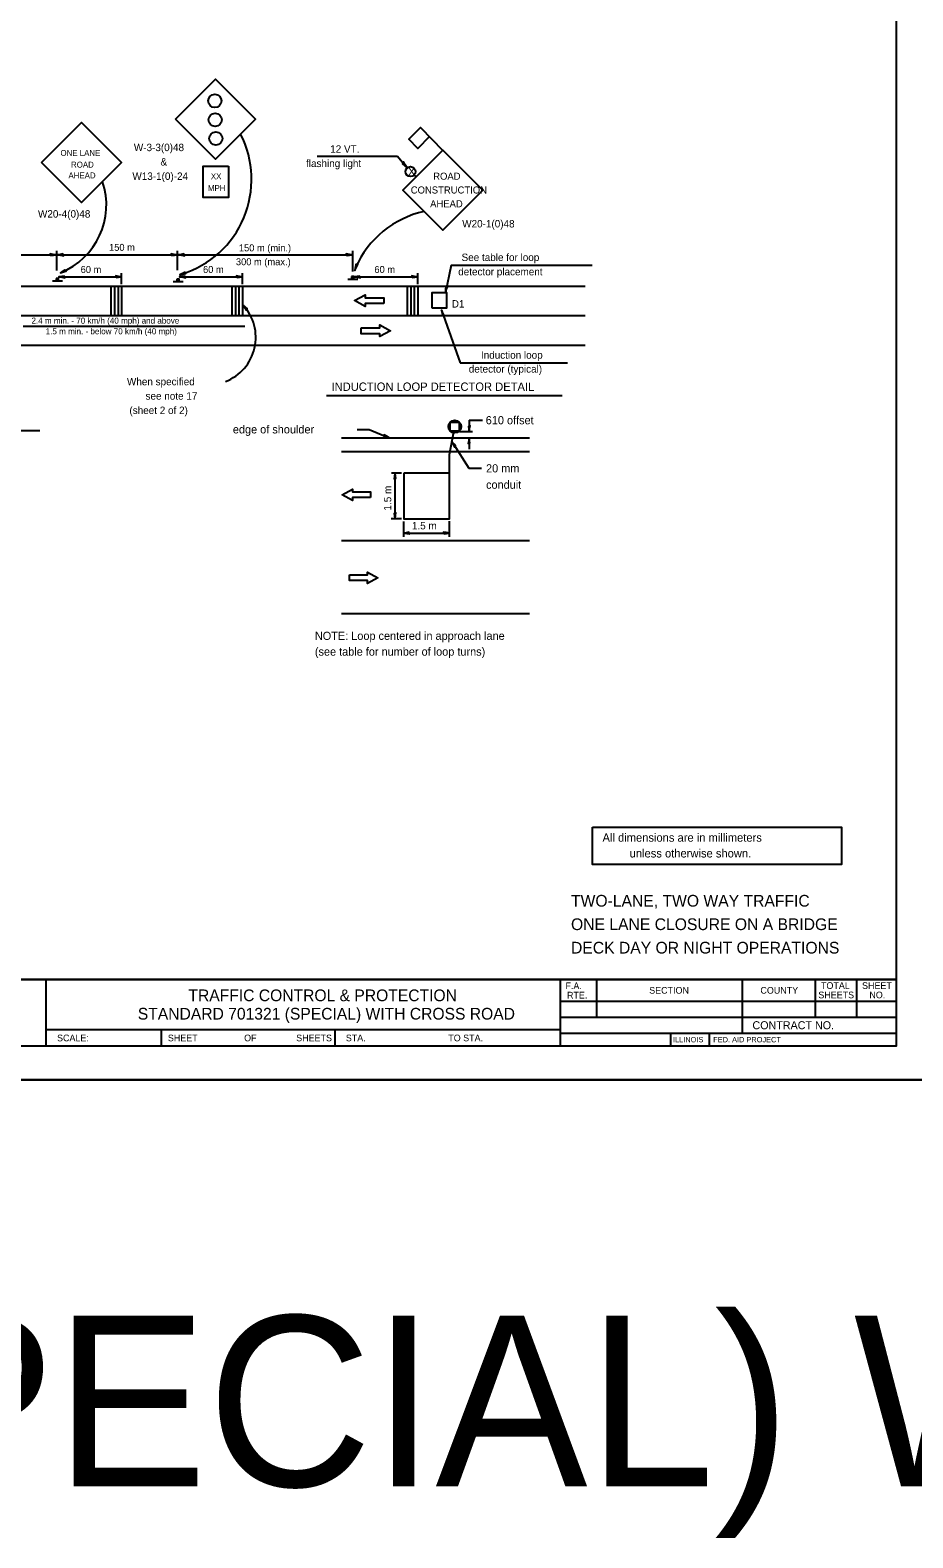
# Model space of a CAD drawing. Extents: x 52832 to 54215, y 64481 to 66497.
# Drawn here: x 53243 to 53507.1, y 64480.5 to 64931.7 of the extents above; entities that cross this region are included whole.
import ezdxf

# ---------------------------------------------------------------- set-up
doc = ezdxf.new("R2010")
doc.units = 0
for name, color, linetype in [('Alignment_EX_20 Baseline', 7, 'Continuous'), ('Design_EX_Roadway Dimensions', 7, 'Continuous'), ('Design_PR_EOP', 7, 'Continuous'), ('Level 48', 7, 'Continuous'), ('Sheets_50 Reference Boundary', 7, 'Continuous'), ('Sheets_General Details', 7, 'Continuous'), ('Sheets_Printer Plotting Border', 7, 'Continuous'), ('Signals_PR_Above Ground', 7, 'Continuous'), ('Stage_Construction Traffic Control', 7, 'Continuous'), ('Topo_Advertising Sign', 7, 'Continuous')]:
    doc.layers.add(name, color=color, linetype=linetype)

msp = doc.modelspace()

# ---------------------------------------------------------------- linework, layer by layer
at = {"layer": 'Alignment_EX_20 Baseline'}
for p, q in [((53087.29, 64846.27), (53409.06, 64846.27)), ((53336.11, 64778.91), (53392.41, 64778.91))]:
    msp.add_line(p, q, dxfattribs=at)
at = {"layer": 'Design_EX_Roadway Dimensions'}
for p, q in [((53216.2, 64864.44), (53250.93, 64864.44)), ((53250.9, 64859.71), (53250.9, 64865.59)), ((53250.93, 64864.44), (53287.18, 64864.44)), ((53287.1, 64859.83), (53287.1, 64865.59)), ((53287.18, 64864.44), (53339.57, 64864.44)), ((53339.55, 64859.48), (53339.55, 64865.59)), ((53270.31, 64855.61), (53270.31, 64858.98)), ((53306.51, 64855.61), (53306.51, 64858.98)), ((53358.96, 64855.66), (53358.96, 64858.98)), ((53369.01, 64861.38), (53367.23, 64853.14)), ((53369.01, 64861.38), (53411.21, 64861.38)), ((53251.54, 64857.82), (53270.31, 64857.82)), ((53287.67, 64857.82), (53306.51, 64857.82)), ((53339.93, 64857.82), (53358.96, 64857.82)), ((53366.06, 64847.9), (53371.66, 64832.14)), ((53240.83, 64843.07), (53307.19, 64843.07)), ((53371.66, 64832.14), (53403.74, 64832.14)), ((53374.34, 64814.96), (53374.34, 64811.54)), ((53374.34, 64814.96), (53378.34, 64814.96)), ((53182.5, 64811.9), (53245.87, 64811.9)), ((53340.8, 64812.21), (53344.46, 64812.21)), ((53344.46, 64812.21), (53350.38, 64809.69)), ((53371.45, 64811.54), (53375.31, 64811.54)), ((53374.34, 64809.64), (53374.34, 64806.32)), ((53369.6, 64807.94), (53374.22, 64800.63)), ((53374.22, 64800.63), (53378.08, 64800.63)), ((53354.11, 64799.12), (53351.06, 64799.12)), ((53352.16, 64785.46), (53352.17, 64799.12)), ((53354.11, 64785.46), (53351.05, 64785.46)), ((53354.76, 64780.07), (53354.76, 64784.64)), ((53368.42, 64780.07), (53368.42, 64784.73)), ((53354.76, 64781.18), (53368.42, 64781.18))]:
    msp.add_line(p, q, dxfattribs=at)
for points in [[(53249.08, 64864.47), (53249.14, 64864.19), (53249.92, 64864.31), (53250.93, 64864.44), (53249.85, 64864.58), (53248.91, 64864.75), (53249.08, 64864.47), (53249.16, 64864.28), (53250.25, 64864.44), (53249.05, 64864.65), (53249.23, 64864.41), (53249.74, 64864.44), (53249.25, 64864.52)], [(53252.79, 64864.41), (53252.72, 64864.69), (53251.94, 64864.57), (53250.93, 64864.44), (53252.01, 64864.29), (53252.95, 64864.12), (53252.79, 64864.41), (53252.7, 64864.59), (53251.61, 64864.44), (53252.81, 64864.23), (53252.63, 64864.46), (53252.12, 64864.43), (53252.61, 64864.36)], [(53285.32, 64864.47), (53285.38, 64864.19), (53286.17, 64864.31), (53287.18, 64864.44), (53286.1, 64864.58), (53285.16, 64864.75), (53285.32, 64864.47), (53285.4, 64864.28), (53286.5, 64864.44), (53285.3, 64864.65), (53285.48, 64864.41), (53285.98, 64864.44), (53285.5, 64864.52)], [(53289.03, 64864.41), (53288.97, 64864.69), (53288.19, 64864.57), (53287.18, 64864.44), (53288.25, 64864.29), (53289.2, 64864.12), (53289.03, 64864.41), (53288.95, 64864.59), (53287.86, 64864.44), (53289.05, 64864.23), (53288.87, 64864.46), (53288.37, 64864.43), (53288.86, 64864.36)], [(53337.71, 64864.47), (53337.77, 64864.19), (53338.56, 64864.31), (53339.57, 64864.44), (53338.49, 64864.58), (53337.54, 64864.75), (53337.71, 64864.47), (53337.79, 64864.28), (53338.89, 64864.44), (53337.69, 64864.65), (53337.87, 64864.41), (53338.37, 64864.44), (53337.89, 64864.52)], [(53253.15, 64857.81), (53253.09, 64858.05), (53252.41, 64857.95), (53251.53, 64857.83), (53252.47, 64857.7), (53253.29, 64857.56), (53253.15, 64857.81), (53253.08, 64857.97), (53252.12, 64857.83), (53253.17, 64857.65), (53253.01, 64857.85), (53252.57, 64857.83), (53252.99, 64857.76)], [(53268.69, 64857.85), (53268.75, 64857.61), (53269.43, 64857.71), (53270.31, 64857.82), (53269.37, 64857.95), (53268.55, 64858.1), (53268.69, 64857.85), (53268.76, 64857.69), (53269.72, 64857.83), (53268.67, 64858.01), (53268.83, 64857.8), (53269.27, 64857.83), (53268.85, 64857.89)], [(53289.3, 64857.8), (53289.24, 64858.04), (53288.56, 64857.94), (53287.67, 64857.82), (53288.61, 64857.7), (53289.44, 64857.55), (53289.3, 64857.8), (53289.22, 64857.96), (53288.27, 64857.82), (53289.31, 64857.64), (53289.16, 64857.84), (53288.72, 64857.82), (53289.14, 64857.75)], [(53304.89, 64857.85), (53304.94, 64857.61), (53305.63, 64857.71), (53306.51, 64857.82), (53305.57, 64857.95), (53304.74, 64858.1), (53304.89, 64857.85), (53304.96, 64857.69), (53305.92, 64857.83), (53304.87, 64858.01), (53305.03, 64857.8), (53305.47, 64857.83), (53305.04, 64857.89)], [(53341.55, 64857.8), (53341.49, 64858.04), (53340.81, 64857.94), (53339.93, 64857.82), (53340.87, 64857.7), (53341.69, 64857.55), (53341.55, 64857.8), (53341.48, 64857.96), (53340.52, 64857.82), (53341.57, 64857.64), (53341.41, 64857.84), (53340.97, 64857.82), (53341.39, 64857.75)], [(53357.34, 64857.85), (53357.4, 64857.61), (53358.08, 64857.71), (53358.96, 64857.82), (53358.02, 64857.95), (53357.2, 64858.1), (53357.34, 64857.85), (53357.41, 64857.69), (53358.37, 64857.83), (53357.33, 64858.01), (53357.48, 64857.8), (53357.92, 64857.83), (53357.5, 64857.89)], [(53367.65, 64854.95), (53367.36, 64854.95), (53367.31, 64854.15), (53367.23, 64853.14), (53367.6, 64854.16), (53367.96, 64855.05), (53367.65, 64854.95), (53367.45, 64854.91), (53367.37, 64853.81), (53367.83, 64854.93), (53367.56, 64854.81), (53367.49, 64854.31), (53367.66, 64854.76)], [(53307.74, 64848.13), (53307.89, 64848.33), (53307.36, 64848.78), (53306.71, 64849.39), (53307.22, 64848.58), (53307.64, 64847.86), (53307.74, 64848.13), (53307.81, 64848.29), (53307.09, 64848.93), (53307.62, 64848.01), (53307.68, 64848.27), (53307.38, 64848.58), (53307.6, 64848.22)], [(53366.57, 64846.37), (53366.78, 64846.5), (53366.46, 64847.11), (53366.06, 64847.9), (53366.25, 64846.97), (53366.39, 64846.15), (53366.57, 64846.37), (53366.7, 64846.49), (53366.25, 64847.35), (53366.43, 64846.3), (53366.57, 64846.52), (53366.4, 64846.92), (53366.48, 64846.5)], [(53348.95, 64810.32), (53348.9, 64810.09), (53349.55, 64809.92), (53350.38, 64809.69), (53349.6, 64810.16), (53348.92, 64810.6), (53348.95, 64810.32), (53348.95, 64810.15), (53349.85, 64809.91), (53348.99, 64810.47), (53349.05, 64810.23), (53349.46, 64810.09), (53349.1, 64810.31)], [(53374.31, 64808.08), (53374.55, 64808.13), (53374.44, 64808.79), (53374.34, 64809.64), (53374.21, 64808.73), (53374.07, 64807.94), (53374.31, 64808.08), (53374.47, 64808.15), (53374.33, 64809.07), (53374.16, 64808.06), (53374.36, 64808.21), (53374.33, 64808.63), (53374.27, 64808.22)], [(53374.36, 64813.11), (53374.12, 64813.05), (53374.23, 64812.39), (53374.34, 64811.54), (53374.46, 64812.45), (53374.6, 64813.25), (53374.36, 64813.11), (53374.21, 64813.04), (53374.34, 64812.11), (53374.51, 64813.12), (53374.32, 64812.97), (53374.34, 64812.55), (53374.41, 64812.96)], [(53370.1, 64807.08), (53370.27, 64807.25), (53369.83, 64807.76), (53369.28, 64808.42), (53369.66, 64807.58), (53369.97, 64806.84), (53370.1, 64807.08), (53370.19, 64807.22), (53369.58, 64807.94), (53369.97, 64806.99), (53370.06, 64807.22), (53369.81, 64807.56), (53369.98, 64807.19)], [(53352.14, 64797.51), (53352.38, 64797.56), (53352.28, 64798.24), (53352.17, 64799.12), (53352.04, 64798.18), (53351.89, 64797.36), (53352.14, 64797.51), (53352.3, 64797.58), (53352.16, 64798.53), (53351.98, 64797.49), (53352.19, 64797.64), (53352.16, 64798.08), (53352.1, 64797.66)], [(53352.19, 64787.08), (53351.95, 64787.03), (53352.05, 64786.34), (53352.16, 64785.46), (53352.29, 64786.4), (53352.44, 64787.22), (53352.19, 64787.08), (53352.03, 64787.01), (53352.17, 64786.05), (53352.35, 64787.1), (53352.14, 64786.94), (53352.17, 64786.5), (53352.24, 64786.93)], [(53356.38, 64781.16), (53356.32, 64781.4), (53355.64, 64781.29), (53354.76, 64781.18), (53355.7, 64781.05), (53356.52, 64780.91), (53356.38, 64781.16), (53356.31, 64781.32), (53355.35, 64781.18), (53356.39, 64781), (53356.24, 64781.2), (53355.8, 64781.17), (53356.22, 64781.11)], [(53366.8, 64781.2), (53366.86, 64780.96), (53367.54, 64781.07), (53368.42, 64781.18), (53367.48, 64781.31), (53366.66, 64781.45), (53366.8, 64781.2), (53366.88, 64781.04), (53367.83, 64781.18), (53366.79, 64781.36), (53366.94, 64781.16), (53367.38, 64781.19), (53366.96, 64781.25)]]:
    msp.add_lwpolyline(points, dxfattribs=at)
msp.add_arc((53296.32, 64839.74), 14.17, 291.1158, 42.8976, dxfattribs=at)
at = {"layer": 'Design_PR_EOP'}
for p, q in [((52896.15, 64855.1), (53409.06, 64855.1)), ((52896.15, 64837.45), (53409.06, 64837.45)), ((53336.11, 64809.64), (53392.41, 64809.64)), ((53336.11, 64805.54), (53392.41, 64805.54)), ((53336.11, 64757.13), (53392.41, 64757.13))]:
    msp.add_line(p, q, dxfattribs=at)
at = {"layer": 'Level 48'}
msp.add_lwpolyline([(52832.14, 65057.61), (53512.14, 65057.61), (53512.14, 64617.61), (52832.14, 64617.61)], close=True, dxfattribs=at)
at = {"layer": 'Sheets_50 Reference Boundary'}
msp.add_lwpolyline([(52872.14, 65047.61), (53502.14, 65047.61), (53502.14, 64647.61), (52872.14, 64647.61)], close=True, dxfattribs=at)
at = {"layer": 'Sheets_General Details'}
for p, q in [((53331.68, 64822.35), (53402.22, 64822.35)), ((52872.14, 64647.61), (53502.14, 64647.61)), ((53247.62, 64647.61), (53247.62, 64627.61)), ((53401.62, 64647.61), (53401.62, 64627.61)), ((53412.43, 64647.61), (53412.43, 64636.31)), ((53456.03, 64647.61), (53456.03, 64631.51)), ((53477.87, 64647.61), (53477.87, 64636.31)), ((53490.28, 64647.61), (53490.28, 64636.31)), ((53401.62, 64641.11), (53502.14, 64641.11)), ((53401.62, 64636.31), (53502.14, 64636.31)), ((53247.62, 64632.61), (53401.62, 64632.61)), ((53282.14, 64632.61), (53282.14, 64627.61)), ((53334.14, 64632.61), (53334.14, 64627.61)), ((53401.62, 64631.51), (53502.14, 64631.51)), ((53434.57, 64631.51), (53434.57, 64627.61)), ((53446.17, 64631.51), (53446.17, 64627.61)), ((53512.14, 64617.61), (52832.14, 64617.61))]:
    msp.add_line(p, q, dxfattribs=at)
for points in [[(52872.14, 65047.61), (53502.14, 65047.61), (53502.14, 64627.61), (52872.14, 64627.61)], [(53411.26, 64693.21), (53485.82, 64693.21), (53485.82, 64682.02), (53411.26, 64682.02)]]:
    msp.add_lwpolyline(points, close=True, dxfattribs=at)
at = {"layer": 'Sheets_Printer Plotting Border'}
msp.add_lwpolyline([(52832.14, 64617.61), (53512.14, 64617.61), (53512.14, 65057.61), (52832.14, 65057.61)], close=True, dxfattribs=at)
at = {"layer": 'Signals_PR_Above Ground'}
msp.add_lwpolyline([(53368.7, 64814.41), (53371.4, 64814.41), (53371.4, 64811.7), (53368.7, 64811.7)], close=True, dxfattribs=at)
msp.add_circle((53370.05, 64813.05), 1.91, dxfattribs=at)
at = {"layer": 'Stage_Construction Traffic Control'}
for p, q in [((53328.88, 64893.92), (53352.91, 64893.92)), ((53352.91, 64893.92), (53355.76, 64890.47)), ((53357.91, 64888.3), (53358.44, 64887.77)), ((53267.13, 64855.1), (53267.13, 64846.27)), ((53268.19, 64855.1), (53268.19, 64846.27)), ((53269.25, 64855.1), (53269.25, 64846.27)), ((53270.31, 64855.1), (53270.31, 64846.27)), ((53303.33, 64855.1), (53303.33, 64846.27)), ((53304.39, 64855.1), (53304.39, 64846.27)), ((53305.45, 64855.1), (53305.45, 64846.27)), ((53306.51, 64855.1), (53306.51, 64846.27)), ((53355.78, 64855.1), (53355.78, 64846.27)), ((53356.84, 64855.1), (53356.84, 64846.27)), ((53357.9, 64855.1), (53357.9, 64846.27)), ((53358.96, 64855.1), (53358.96, 64846.27)), ((53368.42, 64804.68), (53369.76, 64811.48)), ((53368.42, 64799.12), (53368.42, 64804.68))]:
    msp.add_line(p, q, dxfattribs=at)
for points in [[(53286.45, 64905.04), (53298.43, 64917.01), (53310.4, 64905.04), (53298.43, 64893.06)], [(53246.32, 64892.03), (53258.3, 64904.01), (53270.28, 64892.03), (53258.3, 64880.05)], [(53302.27, 64890.97), (53302.27, 64881.54), (53294.72, 64881.54), (53294.72, 64890.97)], [(53348.83, 64849.84), (53343.24, 64849.84), (53343.24, 64848.95), (53340.01, 64850.72), (53343.24, 64852.48), (53343.24, 64851.6), (53348.83, 64851.6)], [(53363.16, 64848.59), (53367.67, 64848.59), (53367.67, 64853.11), (53363.16, 64853.11)], [(53342.02, 64842.61), (53347.61, 64842.61), (53347.61, 64843.49), (53350.85, 64841.73), (53347.61, 64839.96), (53347.61, 64840.84), (53342.02, 64840.84)], [(53354.76, 64799.12), (53354.76, 64785.46), (53368.42, 64785.46), (53368.42, 64799.12)], [(53344.86, 64791.78), (53339.45, 64791.78), (53339.45, 64790.93), (53336.32, 64792.64), (53339.45, 64794.35), (53339.45, 64793.49), (53344.86, 64793.49)], [(53338.51, 64768.66), (53343.91, 64768.66), (53343.91, 64769.51), (53347.04, 64767.81), (53343.91, 64766.1), (53343.91, 64766.95), (53338.51, 64766.95)]]:
    msp.add_lwpolyline(points, close=True, dxfattribs=at)
for points in [[(53362.47, 64899.79), (53359, 64896.27), (53356.25, 64899.02), (53359.75, 64902.51), (53366.43, 64895.67)], [(53366.36, 64895.66), (53354.48, 64883.81), (53366.49, 64871.86), (53378.43, 64883.81), (53366.5, 64895.75)], [(53354.61, 64891.9), (53354.44, 64891.67), (53355.03, 64891.15), (53355.77, 64890.45), (53355.2, 64891.37), (53354.72, 64892.21), (53354.61, 64891.9), (53354.52, 64891.72), (53355.34, 64890.97), (53354.74, 64892.03), (53354.67, 64891.74), (53355.02, 64891.38), (53354.77, 64891.8)], [(53253.48, 64859.73), (53253.33, 64859.93), (53252.76, 64859.55), (53252, 64859.08), (53252.91, 64859.35), (53253.72, 64859.57), (53253.48, 64859.73), (53253.35, 64859.85), (53252.54, 64859.32), (53253.57, 64859.59), (53253.34, 64859.71), (53252.95, 64859.51), (53253.36, 64859.62)], [(53289.31, 64858.99), (53289.17, 64859.2), (53288.57, 64858.86), (53287.78, 64858.45), (53288.71, 64858.65), (53289.53, 64858.81), (53289.31, 64858.99), (53289.18, 64859.11), (53288.34, 64858.65), (53289.38, 64858.85), (53289.16, 64858.99), (53288.76, 64858.8), (53289.18, 64858.89)], [(53340.72, 64861.56), (53340.44, 64861.58), (53340.31, 64860.8), (53340.13, 64859.79), (53340.6, 64860.78), (53341.04, 64861.63), (53340.72, 64861.56), (53340.52, 64861.53), (53340.34, 64860.44), (53340.9, 64861.52), (53340.62, 64861.42), (53340.5, 64860.93), (53340.72, 64861.37)]]:
    msp.add_lwpolyline(points, dxfattribs=at)
for centre, radius in [((53298.23, 64910.48), 1.98), ((53298.35, 64904.81), 1.98), ((53298.52, 64899.24), 1.98), ((53356.77, 64889.33), 1.5)]:
    msp.add_circle(centre, radius, dxfattribs=at)
for centre, radius, start, end in [((53279.58, 64886.99), 29.64, 287.4055, 27.1245), ((53243.96, 64879.35), 21.81, 291.6461, 18.6298), ((53367.03, 64848.94), 29.11, 102.1871, 156.3696)]:
    msp.add_arc(centre, radius, start, end, dxfattribs=at)
at = {"layer": 'Topo_Advertising Sign'}
for p, q in [((53249.67, 64856.66), (53252.61, 64856.66)), ((53285.8, 64856.41), (53288.74, 64856.41)), ((53338.08, 64857.17), (53341.02, 64857.17))]:
    msp.add_line(p, q, dxfattribs=at)
for points in [[(53250.72, 64857.4), (53250.72, 64856.66), (53251.46, 64856.66), (53251.46, 64857.4)], [(53286.85, 64857.14), (53286.85, 64856.41), (53287.59, 64856.41), (53287.59, 64857.14)], [(53339.13, 64857.91), (53339.13, 64857.17), (53339.86, 64857.17), (53339.86, 64857.91)]]:
    msp.add_lwpolyline(points, close=True, dxfattribs=at)

# ---------------------------------------------------------------- texts
at = {"layer": 'Design_EX_Roadway Dimensions'}
for s, height, p in [('150 m', 2.081, (53266.57, 64865.63)), ('300 m (max.)', 2.081, (53304.54, 64861.32)), ('150 m (min.)', 2.081, (53305.43, 64865.48)), ('See table for loop', 2.2197, (53372.08, 64862.58)), ('60 m', 2.081, (53258.07, 64859)), ('60 m', 2.081, (53294.7, 64859.01)), ('60 m', 2.081, (53345.99, 64859)), ('detector placement', 2.2197, (53371.07, 64858.28)), ('2.4 m min. - 70 km/h (40 mph) and above', 1.8035, (53243.36, 64843.85)), ('1.5 m min. - below 70 km/h (40 mph)', 1.8035, (53247.6, 64840.66)), ('Induction loop', 2.2197, (53377.87, 64833.35)), ('When specified', 2.2197, (53271.93, 64825.4)), ('detector (typical)', 2.2197, (53374.24, 64829.19)), ('see note 17', 2.2197, (53277.49, 64821.1)), ('(sheet 2 of 2)', 2.2197, (53272.67, 64816.8)), ('610 offset', 2.442, (53379.31, 64813.73)), ('edge of shoulder', 2.4416, (53303.63, 64810.99)), ('20 mm', 2.442, (53379.4, 64799.33)), ('conduit', 2.442, (53379.4, 64794.44)), ('1.5 m', 2.22, (53357.21, 64782.28))]:
    msp.add_text(s, height=height, dxfattribs=at).set_placement(p)
msp.add_text('1.5 m', height=2.22, rotation=90, dxfattribs=at).set_placement((53351.03, 64787.92))
at = {"layer": 'Sheets_General Details'}
for s, height, p in [('INDUCTION LOOP DETECTOR DETAIL', 2.4971, (53333.15, 64823.73)), ('NOTE: Loop centered in approach lane', 2.4416, (53328.17, 64749.22)), ('(see table for number of loop turns)', 2.4416, (53328.17, 64744.49)), ('All dimensions are in millimeters', 2.4971, (53414.26, 64688.83)), ('unless otherwise shown.', 2.4971, (53422.38, 64684.11)), ('TWO-LANE, TWO WAY TRAFFIC', 3.5099, (53404.83, 64669.4)), ('ONE LANE CLOSURE ON A BRIDGE', 3.5099, (53404.83, 64662.38)), ('DECK DAY OR NIGHT OPERATIONS', 3.5099, (53404.83, 64655.36)), ('TRAFFIC CONTROL & PROTECTION', 3.5, (53290.33, 64641.11)), ('F.A.  ', 2, (53403.17, 64644.71)), ('RTE.', 2, (53403.63, 64641.91)), ('SECTION', 2, (53428.23, 64643.36)), ('COUNTY', 2, (53461.52, 64643.36)), ('SHEETS', 2, (53478.85, 64641.98)), ('TOTAL', 2, (53479.64, 64644.78)), ('SHEET', 2, (53491.93, 64644.78)), ('NO.', 2, (53494.13, 64641.98)), ('STANDARD 701321 (SPECIAL) WITH CROSS ROAD', 3.5, (53275.18, 64635.61)), ('CONTRACT NO.      ', 2.4, (53459.13, 64632.71)), ('SCALE:          ', 2, (53251.01, 64629.11)), ('SHEET', 2, (53284.18, 64629.11)), ('OF', 2, (53307, 64629.11)), ('SHEETS', 2, (53322.58, 64629.11)), ('STA.', 2, (53337.44, 64629.11)), ('TO STA.', 2, (53368.1, 64629.11)), ('ILLINOIS', 1.6, (53435.35, 64628.8)), ('FED. AID PROJECT', 1.6, (53447.39, 64628.8)), ('701321 (SPECIAL) W/CROSS ROAD', 51.0637, (52889.76, 64495.9))]:
    msp.add_text(s, height=height, dxfattribs=at).set_placement(p)
at = {"layer": 'Stage_Construction Traffic Control'}
for s, height, p in [('ONE LANE', 1.765, (53252.03, 64894.03)), ('W-3-3(0)48', 2.22, (53274, 64895.46)), ('12 VT.', 2.22, (53332.76, 64894.99)), ('ROAD', 1.765, (53255.2, 64890.53)), ('&', 2.22, (53281.95, 64891.16)), ('flashing light', 2.2197, (53325.53, 64890.69)), ('X', 2.57, (53355.97, 64888.05)), ('AHEAD', 1.765, (53254.42, 64887.32)), ('W13-1(0)-24', 2.2197, (53273.56, 64886.86)), ('XX', 1.764, (53297.04, 64887.05)), ('ROAD', 2.118, (53363.58, 64886.9)), ('MPH', 1.764, (53296.17, 64883.52)), ('CONSTRUCTION', 2.1178, (53356.87, 64882.78)), ('W20-4(0)48', 2.22, (53245.3, 64875.57)), ('AHEAD', 2.118, (53362.67, 64878.65)), ('W20-1(0)48', 2.22, (53372.27, 64872.62)), ('D1', 2.22, (53369.15, 64848.66))]:
    msp.add_text(s, height=height, dxfattribs=at).set_placement(p)

doc.saveas('drawing.dxf')
